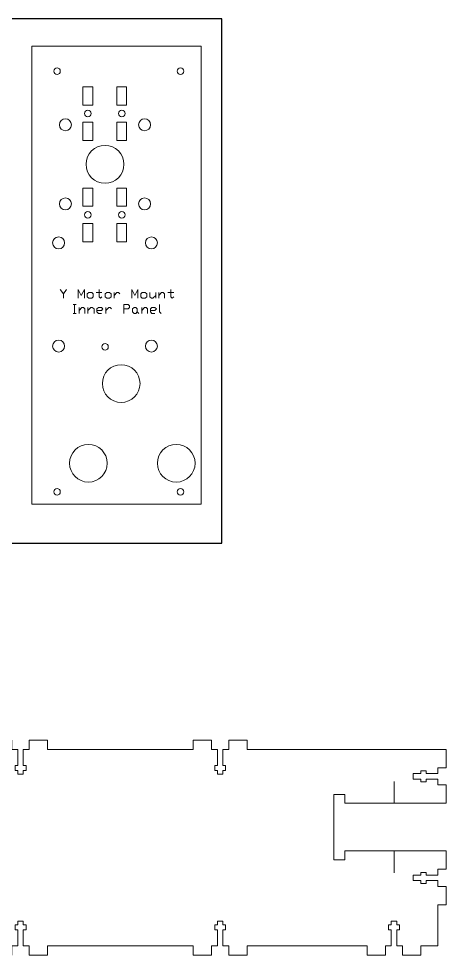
# Model space of a CAD drawing. Header units: inches. Extents: x 0 to 29.1, y -5.3 to 16.1.
# Drawn here: x 19.35 to 29.13, y -5.31 to 16.13 of the extents above; entities that cross this region are included whole.
import ezdxf

# ---------------------------------------------------------------- set-up
doc = ezdxf.new("R2010")
doc.units = ezdxf.units.IN
doc.header["$MEASUREMENT"] = 0
doc.layers.get('0').update_dxf_attribs({"linetype": 'CONTINUOUS', "true_color": 0xffffff})
doc.layers.add('CUT_SHEET_4', color=179, linetype='CONTINUOUS', true_color=0x131326)

# ---------------------------------------------------------------- blocks, each defined once
blk = doc.blocks.new('BORDER')
for p, q in [((24, 0), (0, 0)), ((0, 0), (0, -12)), ((24, -12), (24, 0)), ((0, -12), (24, -12))]:
    blk.add_line(p, q)
blk = doc.blocks.new('long_slide_1')
at = {"layer": 'CUT_SHEET_4', "color": 3, "lineweight": 15, "true_color": 0x00ff00}
for p, q in [((4.98, 0.215), (4.56, 0.215)), ((4.56, 0.215), (4.56, 0)), ((4.98, 0), (4.98, 0.215)), ((5.793, 0.215), (5.374, 0.215)), ((5.374, 0.215), (5.374, 0)), ((5.793, 0), (5.793, 0.215)), ((9.549, 0.215), (9.129, 0.215)), ((9.129, 0.215), (9.129, 0)), ((9.549, 0), (9.549, 0.215)), ((10.362, 0.215), (9.943, 0.215)), ((9.943, 0.215), (9.943, 0)), ((10.362, 0), (10.362, 0.215)), ((14.118, 0.215), (13.698, 0.215)), ((13.698, 0.215), (13.698, 0)), ((14.118, 0), (14.118, 0.215)), ((14.931, 0.215), (14.511, 0.215)), ((14.511, 0.215), (14.511, 0)), ((14.931, 0), (14.931, 0.215)), ((18.687, 0.215), (18.267, 0.215)), ((18.267, 0.215), (18.267, 0)), ((18.687, 0), (18.687, 0.215)), ((19.5, 0.215), (19.08, 0.215)), ((19.08, 0.215), (19.08, 0)), ((19.5, 0), (19.5, 0.215)), ((23.256, 0.215), (22.836, 0.215)), ((22.836, 0.215), (22.836, 0)), ((23.256, 0), (23.256, 0.215)), ((24.069, 0.215), (23.649, 0.215)), ((23.649, 0.215), (23.649, 0)), ((24.069, 0), (24.069, 0.215)), ((0, 0), (0, -0.42)), ((4.56, 0), (0, 0)), ((5.114, 0), (4.98, 0)), ((5.114, -0.368), (5.114, 0)), ((5.374, 0), (5.24, 0)), ((5.24, 0), (5.24, -0.368)), ((9.129, 0), (5.793, 0)), ((9.683, 0), (9.549, 0)), ((9.683, -0.368), (9.683, 0)), ((9.943, 0), (9.809, 0)), ((9.809, 0), (9.809, -0.368)), ((13.698, 0), (10.362, 0)), ((14.252, 0), (14.118, 0)), ((14.252, -0.368), (14.252, 0)), ((14.511, 0), (14.378, 0)), ((14.378, 0), (14.378, -0.368)), ((18.267, 0), (14.931, 0)), ((18.821, 0), (18.687, 0)), ((18.821, -0.368), (18.821, 0)), ((19.08, 0), (18.947, 0)), ((18.947, 0), (18.947, -0.368)), ((22.836, 0), (19.5, 0)), ((23.39, 0), (23.256, 0)), ((23.39, -0.368), (23.39, 0)), ((23.649, 0), (23.515, 0)), ((23.515, 0), (23.515, -0.368)), ((28.629, 0), (24.069, 0)), ((28.629, -0.42), (28.629, 0)), ((0, -0.42), (0.193, -0.42)), ((0.193, -0.42), (0.193, -0.554)), ((5.052, -0.486), (5.052, -0.368)), ((5.052, -0.368), (5.114, -0.368)), ((5.24, -0.368), (5.302, -0.368)), ((5.302, -0.368), (5.302, -0.486)), ((9.621, -0.486), (9.621, -0.368)), ((9.621, -0.368), (9.683, -0.368)), ((9.809, -0.368), (9.871, -0.368)), ((9.871, -0.368), (9.871, -0.486)), ((14.19, -0.486), (14.19, -0.368)), ((14.19, -0.368), (14.252, -0.368)), ((14.378, -0.368), (14.44, -0.368)), ((14.44, -0.368), (14.44, -0.486)), ((18.759, -0.486), (18.759, -0.368)), ((18.759, -0.368), (18.821, -0.368)), ((18.947, -0.368), (19.009, -0.368)), ((19.009, -0.368), (19.009, -0.486)), ((23.328, -0.486), (23.328, -0.368)), ((23.328, -0.368), (23.39, -0.368)), ((23.515, -0.368), (23.577, -0.368)), ((23.577, -0.368), (23.577, -0.486)), ((28.436, -0.554), (28.436, -0.42)), ((28.436, -0.42), (28.629, -0.42)), ((0.193, -0.554), (0.461, -0.554)), ((0.461, -0.554), (0.461, -0.492)), ((0.461, -0.492), (0.579, -0.492)), ((0.579, -0.492), (0.579, -0.554)), ((0.579, -0.554), (0.758, -0.554)), ((0.758, -0.554), (0.758, -0.679)), ((5.114, -0.486), (5.052, -0.486)), ((5.114, -0.565), (5.114, -0.486)), ((5.24, -0.565), (5.114, -0.565)), ((5.302, -0.486), (5.24, -0.486)), ((5.24, -0.486), (5.24, -0.565)), ((9.683, -0.486), (9.621, -0.486)), ((9.683, -0.565), (9.683, -0.486)), ((9.809, -0.565), (9.683, -0.565)), ((9.871, -0.486), (9.809, -0.486)), ((9.809, -0.486), (9.809, -0.565)), ((14.252, -0.486), (14.19, -0.486)), ((14.252, -0.565), (14.252, -0.486)), ((14.378, -0.565), (14.252, -0.565)), ((14.44, -0.486), (14.378, -0.486)), ((14.378, -0.486), (14.378, -0.565)), ((18.821, -0.486), (18.759, -0.486)), ((18.821, -0.565), (18.821, -0.486)), ((18.947, -0.565), (18.821, -0.565)), ((19.009, -0.486), (18.947, -0.486)), ((18.947, -0.486), (18.947, -0.565)), ((23.39, -0.486), (23.328, -0.486)), ((23.39, -0.565), (23.39, -0.486)), ((23.515, -0.565), (23.39, -0.565)), ((23.577, -0.486), (23.515, -0.486)), ((23.515, -0.486), (23.515, -0.565)), ((27.872, -0.679), (27.872, -0.554)), ((27.872, -0.554), (28.05, -0.554)), ((28.05, -0.554), (28.05, -0.492)), ((28.05, -0.492), (28.169, -0.492)), ((28.169, -0.492), (28.169, -0.554)), ((28.169, -0.554), (28.436, -0.554)), ((0.193, -0.813), (0, -0.813)), ((0, -0.813), (0, -1.233)), ((0.461, -0.679), (0.193, -0.679)), ((0.193, -0.679), (0.193, -0.813)), ((0.461, -0.741), (0.461, -0.679)), ((0.579, -0.741), (0.461, -0.741)), ((0.758, -0.679), (0.579, -0.679)), ((0.579, -0.679), (0.579, -0.741)), ((28.05, -0.679), (27.872, -0.679)), ((28.05, -0.741), (28.05, -0.679)), ((28.169, -0.741), (28.05, -0.741)), ((28.436, -0.679), (28.169, -0.679)), ((28.169, -0.679), (28.169, -0.741)), ((28.436, -0.813), (28.436, -0.679)), ((28.629, -0.813), (28.436, -0.813)), ((28.629, -1.233), (28.629, -0.813)), ((2.322, -1.234), (2.322, -1.029)), ((2.322, -1.029), (2.562, -1.029)), ((2.562, -1.029), (2.572, -1.029)), ((2.572, -1.029), (2.577, -1.029)), ((2.577, -1.029), (2.577, -2.528)), ((26.053, -2.528), (26.053, -1.029)), ((26.053, -1.029), (26.058, -1.029)), ((26.058, -1.029), (26.068, -1.029)), ((26.068, -1.029), (26.308, -1.029)), ((26.308, -1.029), (26.308, -1.234)), ((0, -1.233), (0.193, -1.233)), ((0.193, -1.233), (0.193, -1.234)), ((0.193, -1.234), (2.322, -1.234)), ((26.308, -1.234), (28.436, -1.234)), ((28.436, -1.234), (28.436, -1.233)), ((28.436, -1.233), (28.629, -1.233)), ((0.193, -2.324), (0, -2.324)), ((0, -2.324), (0, -2.743)), ((2.322, -2.323), (0.193, -2.323)), ((0.193, -2.323), (0.193, -2.324)), ((2.322, -2.528), (2.322, -2.323)), ((28.436, -2.323), (26.308, -2.323)), ((26.308, -2.323), (26.308, -2.528)), ((28.436, -2.324), (28.436, -2.323)), ((28.629, -2.324), (28.436, -2.324)), ((28.629, -2.743), (28.629, -2.324)), ((2.562, -2.528), (2.322, -2.528)), ((2.572, -2.528), (2.562, -2.528)), ((2.577, -2.528), (2.572, -2.528)), ((26.058, -2.528), (26.053, -2.528)), ((26.068, -2.528), (26.058, -2.528)), ((26.308, -2.528), (26.068, -2.528)), ((0, -2.743), (0.193, -2.743)), ((0.193, -2.743), (0.193, -2.877)), ((28.436, -2.877), (28.436, -2.743)), ((28.436, -2.743), (28.629, -2.743)), ((0.193, -2.877), (0.461, -2.877)), ((0.461, -2.877), (0.461, -2.815)), ((0.461, -2.815), (0.579, -2.815)), ((0.579, -2.815), (0.579, -2.877)), ((0.579, -2.877), (0.758, -2.877)), ((0.758, -2.877), (0.758, -3.003)), ((27.872, -3.003), (27.872, -2.877)), ((27.872, -2.877), (28.05, -2.877)), ((28.05, -2.877), (28.05, -2.815)), ((28.05, -2.815), (28.169, -2.815)), ((28.169, -2.815), (28.169, -2.877)), ((28.169, -2.877), (28.436, -2.877)), ((0.193, -3.137), (0, -3.137)), ((0, -3.137), (0, -3.557)), ((0.461, -3.003), (0.193, -3.003)), ((0.193, -3.003), (0.193, -3.137)), ((0.461, -3.065), (0.461, -3.003)), ((0.579, -3.065), (0.461, -3.065)), ((0.758, -3.003), (0.579, -3.003)), ((0.579, -3.003), (0.579, -3.065)), ((28.05, -3.003), (27.872, -3.003)), ((28.05, -3.065), (28.05, -3.003)), ((28.169, -3.065), (28.05, -3.065)), ((28.436, -3.003), (28.169, -3.003)), ((28.169, -3.003), (28.169, -3.065)), ((28.436, -3.137), (28.436, -3.003)), ((28.629, -3.137), (28.436, -3.137)), ((28.629, -3.557), (28.629, -3.137)), ((0, -3.557), (0.193, -3.557)), ((0.193, -3.557), (0.193, -4.497)), ((28.436, -4.497), (28.436, -3.557)), ((28.436, -3.557), (28.629, -3.557)), ((1.072, -4.129), (1.072, -4.011)), ((1.072, -4.011), (1.134, -4.011)), ((1.134, -4.011), (1.134, -3.932)), ((1.134, -3.932), (1.26, -3.932)), ((1.26, -3.932), (1.26, -4.011)), ((1.26, -4.011), (1.322, -4.011)), ((1.322, -4.011), (1.322, -4.129)), ((5.052, -4.129), (5.052, -4.011)), ((5.052, -4.011), (5.114, -4.011)), ((5.114, -4.011), (5.114, -3.932)), ((5.114, -3.932), (5.24, -3.932)), ((5.24, -3.932), (5.24, -4.011)), ((5.24, -4.011), (5.302, -4.011)), ((5.302, -4.011), (5.302, -4.129)), ((9.621, -4.129), (9.621, -4.011)), ((9.621, -4.011), (9.683, -4.011)), ((9.683, -4.011), (9.683, -3.932)), ((9.683, -3.932), (9.809, -3.932)), ((9.809, -3.932), (9.809, -4.011)), ((9.809, -4.011), (9.871, -4.011)), ((9.871, -4.011), (9.871, -4.129)), ((14.19, -4.129), (14.19, -4.011)), ((14.19, -4.011), (14.252, -4.011)), ((14.252, -4.011), (14.252, -3.932)), ((14.252, -3.932), (14.378, -3.932)), ((14.378, -3.932), (14.378, -4.011)), ((14.378, -4.011), (14.44, -4.011)), ((14.44, -4.011), (14.44, -4.129)), ((18.759, -4.129), (18.759, -4.011)), ((18.759, -4.011), (18.821, -4.011)), ((18.821, -4.011), (18.821, -3.932)), ((18.821, -3.932), (18.947, -3.932)), ((18.947, -3.932), (18.947, -4.011)), ((18.947, -4.011), (19.009, -4.011)), ((19.009, -4.011), (19.009, -4.129)), ((23.328, -4.129), (23.328, -4.011)), ((23.328, -4.011), (23.39, -4.011)), ((23.39, -4.011), (23.39, -3.932)), ((23.39, -3.932), (23.515, -3.932)), ((23.515, -3.932), (23.515, -4.011)), ((23.515, -4.011), (23.577, -4.011)), ((23.577, -4.011), (23.577, -4.129)), ((27.307, -4.129), (27.307, -4.011)), ((27.307, -4.011), (27.369, -4.011)), ((27.369, -4.011), (27.369, -3.932)), ((27.369, -3.932), (27.495, -3.932)), ((27.495, -3.932), (27.495, -4.011)), ((27.495, -4.011), (27.557, -4.011)), ((27.557, -4.011), (27.557, -4.129)), ((1.134, -4.129), (1.072, -4.129)), ((1.134, -4.497), (1.134, -4.129)), ((1.322, -4.129), (1.26, -4.129)), ((1.26, -4.129), (1.26, -4.497)), ((5.114, -4.129), (5.052, -4.129)), ((5.114, -4.497), (5.114, -4.129)), ((5.302, -4.129), (5.24, -4.129)), ((5.24, -4.129), (5.24, -4.497)), ((9.683, -4.129), (9.621, -4.129)), ((9.683, -4.497), (9.683, -4.129)), ((9.871, -4.129), (9.809, -4.129)), ((9.809, -4.129), (9.809, -4.497)), ((14.252, -4.129), (14.19, -4.129)), ((14.252, -4.497), (14.252, -4.129)), ((14.44, -4.129), (14.378, -4.129)), ((14.378, -4.129), (14.378, -4.497)), ((18.821, -4.129), (18.759, -4.129)), ((18.821, -4.497), (18.821, -4.129)), ((19.009, -4.129), (18.947, -4.129)), ((18.947, -4.129), (18.947, -4.497)), ((23.39, -4.129), (23.328, -4.129)), ((23.39, -4.497), (23.39, -4.129)), ((23.577, -4.129), (23.515, -4.129)), ((23.515, -4.129), (23.515, -4.497)), ((27.369, -4.129), (27.307, -4.129)), ((27.369, -4.497), (27.369, -4.129)), ((27.557, -4.129), (27.495, -4.129)), ((27.495, -4.129), (27.495, -4.497)), ((0.193, -4.497), (0.581, -4.497)), ((0.581, -4.497), (0.581, -4.712)), ((1.001, -4.712), (1.001, -4.497)), ((1.001, -4.497), (1.134, -4.497)), ((1.26, -4.497), (1.394, -4.497)), ((1.394, -4.497), (1.394, -4.712)), ((1.814, -4.712), (1.814, -4.497)), ((1.814, -4.497), (4.56, -4.497)), ((4.56, -4.497), (4.56, -4.712)), ((4.98, -4.712), (4.98, -4.497)), ((4.98, -4.497), (5.114, -4.497)), ((5.24, -4.497), (5.374, -4.497)), ((5.374, -4.497), (5.374, -4.712)), ((5.793, -4.712), (5.793, -4.497)), ((5.793, -4.497), (9.129, -4.497)), ((9.129, -4.497), (9.129, -4.712)), ((9.549, -4.712), (9.549, -4.497)), ((9.549, -4.497), (9.683, -4.497)), ((9.809, -4.497), (9.943, -4.497)), ((9.943, -4.497), (9.943, -4.712)), ((10.362, -4.712), (10.362, -4.497)), ((10.362, -4.497), (13.698, -4.497)), ((13.698, -4.497), (13.698, -4.712)), ((14.118, -4.712), (14.118, -4.497)), ((14.118, -4.497), (14.252, -4.497)), ((14.378, -4.497), (14.511, -4.497)), ((14.511, -4.497), (14.511, -4.712)), ((14.931, -4.712), (14.931, -4.497)), ((14.931, -4.497), (18.267, -4.497)), ((18.267, -4.497), (18.267, -4.712)), ((18.687, -4.712), (18.687, -4.497)), ((18.687, -4.497), (18.821, -4.497)), ((18.947, -4.497), (19.08, -4.497)), ((19.08, -4.497), (19.08, -4.712)), ((19.5, -4.712), (19.5, -4.497)), ((19.5, -4.497), (22.836, -4.497)), ((22.836, -4.497), (22.836, -4.712)), ((23.256, -4.712), (23.256, -4.497)), ((23.256, -4.497), (23.39, -4.497)), ((23.515, -4.497), (23.649, -4.497)), ((23.649, -4.497), (23.649, -4.712)), ((24.069, -4.712), (24.069, -4.497)), ((24.069, -4.497), (26.816, -4.497)), ((26.816, -4.497), (26.816, -4.712)), ((27.235, -4.712), (27.235, -4.497)), ((27.235, -4.497), (27.369, -4.497)), ((27.495, -4.497), (27.629, -4.497)), ((27.629, -4.497), (27.629, -4.712)), ((28.049, -4.712), (28.049, -4.497)), ((28.049, -4.497), (28.436, -4.497)), ((0.581, -4.712), (1.001, -4.712)), ((1.394, -4.712), (1.814, -4.712)), ((4.56, -4.712), (4.98, -4.712)), ((5.374, -4.712), (5.793, -4.712)), ((9.129, -4.712), (9.549, -4.712)), ((9.943, -4.712), (10.362, -4.712)), ((13.698, -4.712), (14.118, -4.712)), ((14.511, -4.712), (14.931, -4.712)), ((18.267, -4.712), (18.687, -4.712)), ((19.08, -4.712), (19.5, -4.712)), ((22.836, -4.712), (23.256, -4.712)), ((23.649, -4.712), (24.069, -4.712)), ((26.816, -4.712), (27.235, -4.712)), ((27.629, -4.712), (28.049, -4.712))]:
    blk.add_line(p, q, dxfattribs=at)
at = {"layer": 'CUT_SHEET_4', "color": 7, "lineweight": 15, "true_color": 0xffffff}
for p, q in [((1.18, -0.734), (1.18, -1.234)), ((27.438, -0.734), (27.438, -1.234)), ((12.257, -2.051), (12.52, -2.446)), ((12.257, -2.446), (12.52, -2.051)), ((13.047, -2.446), (13.047, -2.051)), ((15.088, -2.051), (15.023, -2.117)), ((15.023, -2.117), (15.023, -2.446)), ((15.154, -2.051), (15.088, -2.051)), ((15.22, -2.117), (15.154, -2.051)), ((1.18, -2.323), (1.18, -2.823)), ((12.652, -2.248), (12.915, -2.248)), ((13.047, -2.314), (13.179, -2.182)), ((13.179, -2.446), (13.047, -2.314)), ((13.179, -2.182), (13.212, -2.182)), ((13.212, -2.182), (13.277, -2.248)), ((13.277, -2.248), (13.277, -2.38)), ((13.475, -2.182), (13.409, -2.248)), ((13.409, -2.248), (13.409, -2.38)), ((13.409, -2.314), (13.607, -2.314)), ((13.607, -2.182), (13.475, -2.182)), ((13.673, -2.248), (13.607, -2.182)), ((13.607, -2.314), (13.673, -2.248)), ((13.804, -2.248), (13.87, -2.182)), ((13.804, -2.38), (13.804, -2.248)), ((13.87, -2.182), (13.936, -2.182)), ((13.936, -2.182), (14.002, -2.248)), ((14.002, -2.248), (14.002, -2.38)), ((14.199, -2.248), (14.265, -2.182)), ((14.199, -2.446), (14.199, -2.182)), ((14.265, -2.182), (14.331, -2.248)), ((14.331, -2.248), (14.397, -2.182)), ((14.331, -2.248), (14.331, -2.314)), ((14.397, -2.182), (14.463, -2.248)), ((14.463, -2.248), (14.463, -2.446)), ((14.957, -2.248), (15.154, -2.248)), ((15.352, -2.248), (15.418, -2.182)), ((15.352, -2.38), (15.352, -2.248)), ((15.418, -2.182), (15.484, -2.182)), ((15.484, -2.182), (15.549, -2.248)), ((15.549, -2.248), (15.549, -2.38)), ((15.813, -2.182), (15.747, -2.248)), ((15.747, -2.248), (15.747, -2.38)), ((16.01, -2.182), (15.813, -2.182)), ((16.175, -2.182), (16.109, -2.248)), ((16.109, -2.248), (16.109, -2.38)), ((16.109, -2.314), (16.307, -2.314)), ((16.307, -2.182), (16.175, -2.182)), ((16.373, -2.248), (16.307, -2.182)), ((16.307, -2.314), (16.373, -2.248)), ((27.438, -2.323), (27.438, -2.823)), ((13.212, -2.446), (13.179, -2.446)), ((13.277, -2.38), (13.212, -2.446)), ((13.409, -2.38), (13.475, -2.446)), ((13.475, -2.446), (13.607, -2.446)), ((13.87, -2.446), (13.804, -2.38)), ((13.936, -2.446), (13.87, -2.446)), ((14.002, -2.38), (13.936, -2.446)), ((14.002, -2.38), (14.068, -2.446)), ((15.418, -2.446), (15.352, -2.38)), ((15.484, -2.446), (15.418, -2.446)), ((15.549, -2.38), (15.484, -2.446)), ((15.549, -2.38), (15.615, -2.446)), ((15.747, -2.38), (15.813, -2.446)), ((15.813, -2.446), (16.01, -2.446)), ((16.109, -2.38), (16.175, -2.446)), ((16.175, -2.446), (16.307, -2.446))]:
    blk.add_line(p, q, dxfattribs=at)
blk = doc.blocks.new('x_beam_face_a')
at = {"layer": 'CUT_SHEET_4', "color": 3, "lineweight": 15, "true_color": 0x00ff00}
for p, q in [((0, -3.871), (0, 0)), ((0, 0), (10.485, 0)), ((10.485, 0), (10.485, -3.871)), ((10.485, -3.871), (0, -3.871))]:
    blk.add_line(p, q, dxfattribs=at)
at = {"layer": 'CUT_SHEET_4', "color": 1, "lineweight": 15, "true_color": 0xff0000}
for p, q in [((9.987, -0.575), (9.987, -0.575)), ((3.622, -0.749), (3.622, -0.749)), ((5.983, -0.749), (5.983, -0.749)), ((6.875, -0.903), (6.875, -0.903)), ((8.685, -0.903), (8.685, -0.903)), ((6.007, -1.391), (6.007, -1.167)), ((6.007, -1.167), (6.426, -1.167)), ((6.426, -1.167), (6.426, -1.391)), ((6.819, -1.391), (6.819, -1.167)), ((6.819, -1.167), (7.237, -1.167)), ((7.237, -1.167), (7.237, -1.391)), ((8.326, -1.391), (8.326, -1.167)), ((8.326, -1.167), (8.745, -1.167)), ((8.745, -1.167), (8.745, -1.391)), ((9.016, -1.279), (9.016, -1.279)), ((9.137, -1.391), (9.137, -1.167)), ((9.137, -1.167), (9.556, -1.167)), ((9.556, -1.167), (9.556, -1.391)), ((0.508, -1.292), (0.508, -1.292)), ((1.371, -1.292), (1.371, -1.292)), ((6.426, -1.391), (6.007, -1.391)), ((7.237, -1.391), (6.819, -1.391)), ((8.745, -1.391), (8.326, -1.391)), ((9.556, -1.391), (9.137, -1.391)), ((7.347, -1.673), (7.347, -1.673)), ((0.94, -1.723), (0.94, -1.723)), ((2.332, -2.043), (2.332, -2.043)), ((3.195, -2.043), (3.195, -2.043)), ((6.007, -2.168), (6.007, -1.944)), ((6.007, -1.944), (6.426, -1.944)), ((6.426, -1.944), (6.426, -2.168)), ((6.819, -2.168), (6.819, -1.944)), ((6.819, -1.944), (7.237, -1.944)), ((7.237, -1.944), (7.237, -2.168)), ((7.78, -2.107), (7.78, -2.107)), ((8.326, -2.168), (8.326, -1.944)), ((8.326, -1.944), (8.745, -1.944)), ((8.745, -1.944), (8.745, -2.168)), ((8.866, -2.056), (8.866, -2.056)), ((8.941, -1.981), (8.941, -1.981)), ((8.941, -2.131), (8.941, -2.131)), ((9.016, -2.056), (9.016, -2.056)), ((9.137, -2.168), (9.137, -1.944)), ((9.137, -1.944), (9.556, -1.944)), ((9.556, -1.944), (9.556, -2.168)), ((6.426, -2.168), (6.007, -2.168)), ((7.237, -2.168), (6.819, -2.168)), ((8.745, -2.168), (8.326, -2.168)), ((9.556, -2.168), (9.137, -2.168)), ((2.763, -2.474), (2.763, -2.474)), ((6.875, -2.717), (6.875, -2.717)), ((8.685, -2.717), (8.685, -2.717)), ((3.622, -2.872), (3.622, -2.872)), ((9.987, -3.4), (9.987, -3.4)), ((0.94, -3.735), (0.94, -3.735))]:
    blk.add_line(p, q, dxfattribs=at)
at = {"layer": 'CUT_SHEET_4', "color": 7, "lineweight": 15, "true_color": 0xffffff}
for p, q in [((4.815, -0.722), (4.714, -0.722)), ((4.916, -0.648), (4.815, -0.722)), ((4.815, -0.722), (4.916, -0.789)), ((4.37, -0.944), (4.37, -1.011)), ((4.572, -0.977), (4.37, -0.977)), ((4.572, -0.944), (4.572, -1.011)), ((4.714, -1.058), (4.916, -1.058)), ((4.916, -1.058), (4.781, -1.126)), ((4.37, -1.078), (4.505, -1.078)), ((4.471, -1.213), (4.37, -1.213)), ((4.37, -1.28), (4.505, -1.28)), ((4.438, -1.078), (4.505, -1.146)), ((4.438, -1.28), (4.505, -1.348)), ((4.505, -1.179), (4.471, -1.213)), ((4.505, -1.146), (4.505, -1.179)), ((4.916, -1.2), (4.714, -1.2)), ((4.714, -1.3), (4.747, -1.267)), ((4.747, -1.267), (4.815, -1.267)), ((4.781, -1.126), (4.916, -1.2)), ((4.815, -1.267), (4.848, -1.3)), ((4.471, -1.422), (4.37, -1.422)), ((4.404, -1.489), (4.37, -1.523)), ((4.471, -1.489), (4.404, -1.489)), ((4.438, -1.489), (4.438, -1.59)), ((4.505, -1.381), (4.471, -1.422)), ((4.505, -1.523), (4.471, -1.489)), ((4.505, -1.348), (4.505, -1.381)), ((4.714, -1.368), (4.714, -1.3)), ((4.747, -1.401), (4.714, -1.368)), ((4.815, -1.401), (4.747, -1.401)), ((4.848, -1.368), (4.815, -1.401)), ((4.848, -1.3), (4.848, -1.368)), ((4.848, -1.469), (4.848, -1.603)), ((4.37, -1.523), (4.37, -1.59)), ((4.37, -1.691), (4.505, -1.691)), ((4.438, -1.59), (4.471, -1.624)), ((4.438, -1.691), (4.505, -1.758)), ((4.471, -1.624), (4.505, -1.59)), ((4.505, -1.59), (4.505, -1.523)), ((4.747, -1.536), (4.714, -1.57)), ((4.714, -1.57), (4.747, -1.603)), ((4.714, -1.711), (4.747, -1.677)), ((4.714, -1.778), (4.714, -1.711)), ((4.916, -1.536), (4.747, -1.536)), ((4.747, -1.677), (4.815, -1.677)), ((4.815, -1.677), (4.848, -1.711)), ((4.848, -1.711), (4.848, -1.778)), ((4.505, -1.792), (4.471, -1.825)), ((4.505, -1.758), (4.505, -1.792)), ((4.747, -1.812), (4.714, -1.778)), ((4.714, -1.879), (4.848, -1.879)), ((4.815, -1.812), (4.747, -1.812)), ((4.781, -1.879), (4.848, -1.947)), ((4.848, -1.778), (4.815, -1.812)), ((4.37, -2.101), (4.572, -2.101)), ((4.471, -2.202), (4.471, -2.101)), ((4.572, -2.101), (4.572, -2.202)), ((4.848, -1.98), (4.815, -2.014)), ((4.848, -1.947), (4.848, -1.98)), ((4.37, -2.337), (4.404, -2.303)), ((4.37, -2.377), (4.37, -2.337)), ((4.404, -2.303), (4.471, -2.303)), ((4.505, -2.236), (4.471, -2.202)), ((4.471, -2.303), (4.505, -2.337)), ((4.539, -2.236), (4.505, -2.236)), ((4.505, -2.337), (4.505, -2.377)), ((4.572, -2.202), (4.539, -2.236)), ((4.714, -2.29), (4.916, -2.29)), ((4.916, -2.29), (4.781, -2.357)), ((4.781, -2.357), (4.916, -2.424)), ((4.404, -2.411), (4.37, -2.377)), ((4.404, -2.411), (4.37, -2.445)), ((4.37, -2.512), (4.505, -2.512)), ((4.471, -2.411), (4.404, -2.411)), ((4.438, -2.512), (4.505, -2.579)), ((4.505, -2.377), (4.471, -2.411)), ((4.916, -2.424), (4.714, -2.424)), ((4.714, -2.525), (4.747, -2.492)), ((4.714, -2.593), (4.714, -2.525)), ((4.747, -2.492), (4.815, -2.492)), ((4.815, -2.492), (4.848, -2.525)), ((4.848, -2.525), (4.848, -2.593)), ((4.471, -2.646), (4.37, -2.646)), ((4.404, -2.714), (4.37, -2.747)), ((4.37, -2.747), (4.37, -2.815)), ((4.471, -2.714), (4.404, -2.714)), ((4.438, -2.714), (4.438, -2.815)), ((4.505, -2.613), (4.471, -2.646)), ((4.505, -2.747), (4.471, -2.714)), ((4.505, -2.579), (4.505, -2.613)), ((4.505, -2.815), (4.505, -2.747)), ((4.747, -2.633), (4.714, -2.593)), ((4.747, -2.7), (4.714, -2.734)), ((4.714, -2.734), (4.714, -2.768)), ((4.714, -2.768), (4.781, -2.835)), ((4.815, -2.633), (4.747, -2.633)), ((4.848, -2.7), (4.747, -2.7)), ((4.848, -2.593), (4.815, -2.633)), ((4.404, -2.922), (4.37, -2.956)), ((4.572, -2.922), (4.404, -2.922)), ((4.438, -2.815), (4.471, -2.855)), ((4.471, -2.855), (4.505, -2.815)), ((4.848, -2.835), (4.714, -2.835)), ((4.714, -2.902), (4.848, -2.902)), ((4.781, -2.902), (4.848, -2.969)), ((4.848, -2.969), (4.848, -3.003)), ((4.815, -3.037), (4.714, -3.037)), ((4.747, -3.178), (4.714, -3.212)), ((4.714, -3.212), (4.747, -3.245)), ((4.916, -3.178), (4.747, -3.178)), ((4.848, -3.003), (4.815, -3.037)), ((4.848, -3.111), (4.848, -3.245))]:
    blk.add_line(p, q, dxfattribs=at)
at = {"layer": 'CUT_SHEET_4', "color": 1, "lineweight": 15, "true_color": 0xff0000}
for points, degree in [([(0.286, -0.5), (0.244, -0.5), (0.211, -0.533), (0.211, -0.575)], 3), ([(0.211, -0.575), (0.211, -0.616), (0.244, -0.649), (0.286, -0.65)], 3), ([(0.36, -0.575), (0.36, -0.533), (0.327, -0.5), (0.286, -0.5)], 3), ([(0.286, -0.65), (0.327, -0.65), (0.36, -0.616), (0.36, -0.575)], 3), ([(3.622, -0.474), (3.546, -0.474), (3.485, -0.536), (3.485, -0.612)], 3), ([(3.485, -0.612), (3.485, -0.688), (3.546, -0.749), (3.622, -0.749)], 3), ([(3.759, -0.612), (3.759, -0.536), (3.698, -0.474), (3.622, -0.474)], 3), ([(3.622, -0.749), (3.698, -0.749), (3.759, -0.688), (3.759, -0.612)], 3), ([(5.983, -0.474), (5.907, -0.474), (5.845, -0.536), (5.846, -0.612)], 3), ([(5.846, -0.612), (5.845, -0.688), (5.907, -0.749), (5.983, -0.749)], 3), ([(6.12, -0.612), (6.12, -0.536), (6.058, -0.474), (5.983, -0.474)], 3), ([(5.983, -0.749), (6.058, -0.749), (6.12, -0.688), (6.12, -0.612)], 3), ([(6.875, -0.628), (6.799, -0.629), (6.738, -0.69), (6.738, -0.766)], 3), ([(7.012, -0.766), (7.012, -0.69), (6.951, -0.629), (6.875, -0.628)], 3), ([(8.685, -0.628), (8.609, -0.629), (8.548, -0.69), (8.548, -0.766)], 3), ([(8.822, -0.766), (8.822, -0.69), (8.761, -0.629), (8.685, -0.628)], 3), ([(9.912, -0.5), (9.871, -0.5), (9.837, -0.533), (9.837, -0.575)], 3), ([(9.837, -0.575), (9.837, -0.616), (9.871, -0.649), (9.912, -0.65)], 3), ([(9.987, -0.575), (9.987, -0.533), (9.953, -0.5), (9.912, -0.5)], 3), ([(9.912, -0.65), (9.953, -0.65), (9.987, -0.616), (9.987, -0.575)], 3), ([(6.738, -0.766), (6.738, -0.842), (6.799, -0.903), (6.875, -0.903)], 3), ([(6.875, -0.903), (6.951, -0.903), (7.012, -0.842), (7.012, -0.766)], 3), ([(8.548, -0.766), (8.548, -0.842), (8.609, -0.903), (8.685, -0.903)], 3), ([(8.685, -0.903), (8.761, -0.903), (8.822, -0.842), (8.822, -0.766)], 3), ([(0.94, -0.861), (0.701, -0.861), (0.508, -1.054), (0.508, -1.292)], 3), ([(1.371, -1.292), (1.371, -1.054), (1.178, -0.861), (0.94, -0.861)], 3), ([(0.94, -0.861), (0.94, -0.861), (0.94, -0.861), (0.94, -0.861)], 3), ([(6.622, -1.204), (6.581, -1.204), (6.547, -1.238), (6.548, -1.279)], 3), ([(6.548, -1.279), (6.547, -1.32), (6.581, -1.354), (6.622, -1.354)], 3), ([(6.697, -1.279), (6.697, -1.238), (6.664, -1.204), (6.622, -1.204)], 3), ([(6.622, -1.354), (6.664, -1.354), (6.697, -1.321), (6.697, -1.279)], 3), ([(7.78, -1.239), (7.541, -1.239), (7.347, -1.433), (7.347, -1.673)], 3), ([(8.213, -1.673), (8.214, -1.433), (8.02, -1.239), (7.78, -1.239)], 3), ([(7.78, -1.239), (7.78, -1.239), (7.78, -1.239)], 2), ([(8.941, -1.204), (8.899, -1.204), (8.866, -1.238), (8.866, -1.279)], 3), ([(8.866, -1.279), (8.866, -1.32), (8.899, -1.354), (8.941, -1.354)], 3), ([(9.016, -1.279), (9.016, -1.238), (8.982, -1.204), (8.941, -1.204)], 3), ([(8.941, -1.204), (8.941, -1.204), (8.941, -1.204)], 2), ([(8.941, -1.354), (8.982, -1.354), (9.016, -1.321), (9.016, -1.279)], 3), ([(0.508, -1.292), (0.508, -1.53), (0.701, -1.723), (0.94, -1.723)], 3), ([(0.94, -1.723), (1.178, -1.723), (1.371, -1.53), (1.371, -1.292)], 3), ([(2.763, -1.612), (2.525, -1.612), (2.332, -1.805), (2.332, -2.043)], 3), ([(3.195, -2.043), (3.195, -1.805), (3.002, -1.612), (2.763, -1.612)], 3), ([(2.763, -1.612), (2.763, -1.612), (2.763, -1.612)], 2), ([(3.602, -1.598), (3.561, -1.598), (3.528, -1.632), (3.528, -1.673)], 3), ([(3.528, -1.673), (3.528, -1.715), (3.561, -1.748), (3.602, -1.748)], 3), ([(3.677, -1.673), (3.677, -1.632), (3.644, -1.598), (3.602, -1.598)], 3), ([(3.602, -1.748), (3.644, -1.748), (3.677, -1.715), (3.677, -1.673)], 3), ([(7.347, -1.673), (7.347, -1.912), (7.541, -2.107), (7.78, -2.107)], 3), ([(7.78, -2.107), (8.02, -2.107), (8.214, -1.912), (8.213, -1.673)], 3), ([(2.332, -2.043), (2.332, -2.281), (2.525, -2.474), (2.763, -2.474)], 3), ([(2.763, -2.474), (3.002, -2.474), (3.195, -2.281), (3.195, -2.043)], 3), ([(6.622, -1.981), (6.581, -1.981), (6.548, -2.014), (6.548, -2.056)], 3), ([(6.548, -2.056), (6.548, -2.097), (6.581, -2.131), (6.622, -2.131)], 3), ([(6.697, -2.056), (6.697, -2.014), (6.664, -1.981), (6.622, -1.981)], 3), ([(6.622, -2.131), (6.664, -2.131), (6.697, -2.097), (6.697, -2.056)], 3), ([(8.941, -1.981), (8.899, -1.981), (8.866, -2.014), (8.866, -2.056)], 3), ([(8.866, -2.056), (8.866, -2.097), (8.899, -2.131), (8.941, -2.131)], 3), ([(9.016, -2.056), (9.016, -2.014), (8.982, -1.981), (8.941, -1.981)], 3), ([(8.941, -2.131), (8.982, -2.131), (9.016, -2.097), (9.016, -2.056)], 3), ([(6.875, -2.442), (6.799, -2.443), (6.738, -2.504), (6.738, -2.58)], 3), ([(7.012, -2.58), (7.012, -2.504), (6.951, -2.443), (6.875, -2.442)], 3), ([(8.685, -2.442), (8.609, -2.443), (8.548, -2.504), (8.548, -2.58)], 3), ([(8.822, -2.58), (8.822, -2.504), (8.761, -2.443), (8.685, -2.442)], 3), ([(3.622, -2.597), (3.546, -2.597), (3.485, -2.658), (3.485, -2.734)], 3), ([(3.485, -2.734), (3.485, -2.81), (3.546, -2.871), (3.622, -2.872)], 3), ([(3.759, -2.734), (3.759, -2.658), (3.698, -2.597), (3.622, -2.597)], 3), ([(3.622, -2.872), (3.698, -2.871), (3.759, -2.81), (3.759, -2.734)], 3), ([(5.983, -2.597), (5.907, -2.597), (5.845, -2.658), (5.846, -2.734)], 3), ([(5.846, -2.734), (5.845, -2.81), (5.907, -2.871), (5.983, -2.872)], 3), ([(6.12, -2.734), (6.12, -2.658), (6.058, -2.597), (5.983, -2.597)], 3), ([(5.983, -2.872), (6.058, -2.871), (6.12, -2.81), (6.12, -2.734)], 3), ([(6.738, -2.58), (6.738, -2.656), (6.799, -2.717), (6.875, -2.717)], 3), ([(6.875, -2.717), (6.951, -2.717), (7.012, -2.656), (7.012, -2.58)], 3), ([(8.548, -2.58), (8.548, -2.656), (8.609, -2.717), (8.685, -2.717)], 3), ([(8.685, -2.717), (8.761, -2.717), (8.822, -2.656), (8.822, -2.58)], 3), ([(0.94, -2.873), (0.701, -2.873), (0.508, -3.066), (0.508, -3.304)], 3), ([(1.371, -3.304), (1.371, -3.066), (1.178, -2.873), (0.94, -2.873)], 3), ([(0.94, -2.873), (0.94, -2.873), (0.94, -2.873), (0.94, -2.873)], 3), ([(5.983, -2.872), (5.983, -2.872), (5.983, -2.872), (5.983, -2.872)], 3), ([(0.286, -3.325), (0.244, -3.325), (0.211, -3.359), (0.211, -3.4)], 3), ([(0.211, -3.4), (0.211, -3.441), (0.244, -3.475), (0.286, -3.475)], 3), ([(0.36, -3.4), (0.36, -3.359), (0.327, -3.325), (0.286, -3.325)], 3), ([(0.286, -3.475), (0.327, -3.475), (0.36, -3.441), (0.36, -3.4)], 3), ([(0.508, -3.304), (0.508, -3.542), (0.701, -3.735), (0.94, -3.735)], 3), ([(0.508, -3.304), (0.508, -3.304), (0.508, -3.304)], 2), ([(0.94, -3.735), (1.178, -3.735), (1.371, -3.542), (1.371, -3.304)], 3), ([(9.912, -3.325), (9.871, -3.325), (9.837, -3.359), (9.837, -3.4)], 3), ([(9.837, -3.4), (9.837, -3.441), (9.871, -3.475), (9.912, -3.475)], 3), ([(9.987, -3.4), (9.987, -3.359), (9.953, -3.325), (9.912, -3.325)], 3), ([(9.912, -3.475), (9.953, -3.475), (9.987, -3.441), (9.987, -3.4)], 3)]:
    blk.add_open_spline(points, degree=degree, dxfattribs=at)

msp = doc.modelspace()

# ---------------------------------------------------------------- block references
msp.add_blockref('BORDER', (-0.007, 16.127))
at = {"layer": 'CUT_SHEET_4', "rotation": 90}
msp.add_blockref('x_beam_face_a', (19.649, 5.015), dxfattribs=at)
at = {"layer": 'CUT_SHEET_4'}
msp.add_blockref('long_slide_1', (0.505, -0.594), dxfattribs=at)

doc.saveas('drawing.dxf')
